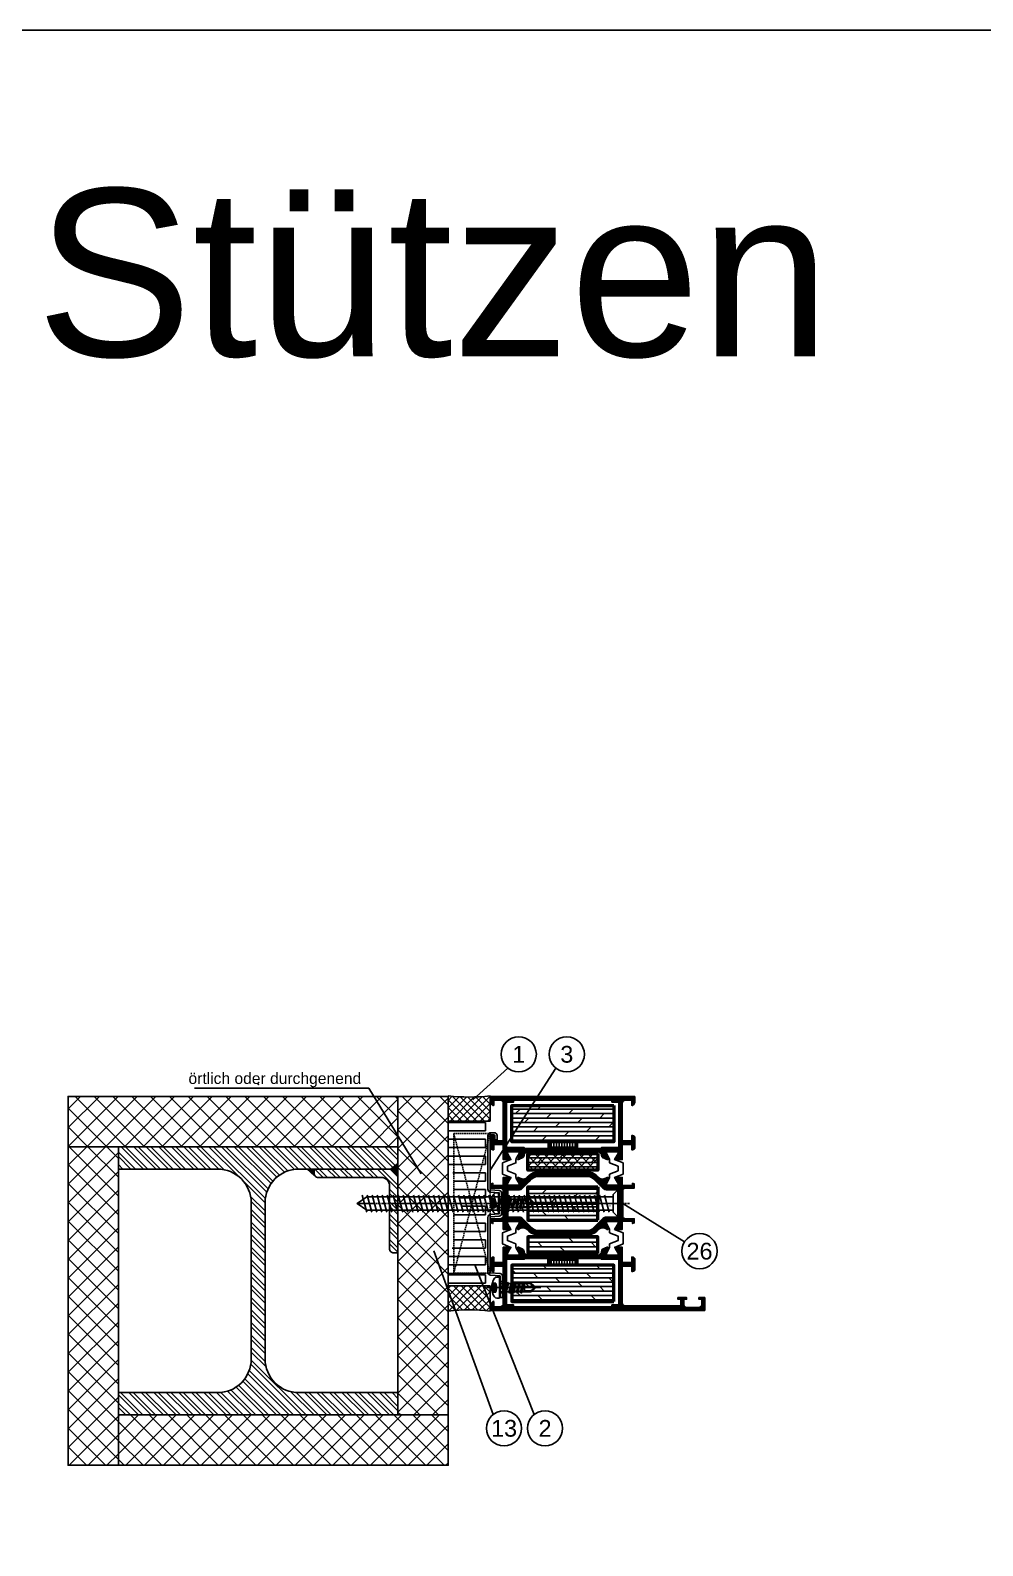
# Model space of a CAD drawing. Header units: millimetres. Extents: x -1821 to 14707, y -2864 to 1473.
# Drawn here: x 9672 to 10013, y -1123 to -581 of the extents above; entities that cross this region are included whole.
import ezdxf
from ezdxf.enums import TextEntityAlignment as Align

# ---------------------------------------------------------------- set-up
doc = ezdxf.new("R2010")
doc.units = ezdxf.units.MM
for name, pattern in [('AUSGEZOGEN', [0]), ('CENTER', [50.8, 31.75, -6.35, 6.35, -6.35]), ('DASHDOT', [1, 0.5, -0.25, 0, -0.25]), ('GESTRICHELT', [0.75, 0.5, -0.25]), ('VERDECKT', [9.525, 6.35, -3.175])]:
    doc.linetypes.add(name, pattern=pattern)
for name, color, linetype in [('00TXT', 7, 'AUSGEZOGEN'), ('01TXT', 7, 'Continuous'), ('as_par', 3, 'Continuous'), ('as_sch', 3, 'Continuous'), ('BOUND_EXT', 30, 'Continuous'), ('CENT_18', 3, 'CENTER'), ('CENT_25', 2, 'DASHDOT'), ('CENTER25', 2, 'CENTER'), ('CONST25', 2, 'Continuous'), ('CONST35', 7, 'Continuous'), ('DICHT_PAR', 3, 'Continuous'), ('HIDE_18', 3, 'VERDECKT'), ('HIDE_25', 2, 'GESTRICHELT'), ('Hilfspunkte', 253, 'Continuous'), ('is_par', 3, 'Continuous'), ('is_sch', 3, 'Continuous'), ('leiste_par', 3, 'Continuous')]:
    doc.layers.add(name, color=color, linetype=linetype)
for name, color, linetype, lineweight in [('Alu6', 55, 'Continuous', 18), ('AM_S', 80, 'Continuous', 50), ('AM_SP', 3, 'Continuous', 50), ('Docu-AM_8', 1, 'Continuous', 25)]:
    doc.layers.add(name, color=color, linetype=linetype, lineweight=lineweight)
doc.styles.add('SWISS', font='swiss.ttf')
doc.styles.add('SWISSL', font='swissl.ttf')
pattern_1 = [(45, (5381.899, -1006.9346), (-3.367596, 3.367596), []), (135, (5381.899, -1006.9346), (-3.367596, -3.367596), [])]
pattern_2 = [(45, (9638.4515, -1402.6648), (-1.3470384, 1.3470384), []), (135, (9638.4515, -1402.6648), (-1.3470384, -1.3470384), [])]

# ---------------------------------------------------------------- blocks, each defined once
blk = doc.blocks.new('B-LL1021361')
at = {"layer": 'as_sch'}
h = blk.add_hatch(dxfattribs=at)
h.set_pattern_fill('_U', color=256, scale=0.2, angle=90, style=0, pattern_type=0)
h.set_pattern_definition([(90, (9.07824, 33.14418), (-0.2, 1e-17), [])])
edge = h.paths.add_edge_path()
edge.add_arc((21.2, 13.4), 1.2, 180, 270)
edge.add_line((21.2, 12.2), (21.36, 12.2))
edge.add_arc((21.36, 11.4), 0.8, 24.444, 90, ccw=False)
edge.add_line((22.08, 11.73), (22.8, 10.16))
edge.add_line((22.8, 10.16), (22.8, 9.87))
edge.add_line((22.8, 9.87), (21.05, 10.75))
edge.add_line((21.05, 10.75), (19.8, 10.75))
edge.add_line((19.8, 10.75), (19.8, 5.85))
edge.add_line((19.8, 5.85), (21.05, 5.85))
edge.add_line((21.05, 5.85), (22.8, 6.73))
edge.add_line((22.8, 6.73), (22.8, 4.7))
edge.add_line((22.8, 4.7), (17.4, 4.7))
edge.add_line((17.4, 4.7), (17.4, 1.3))
edge.add_line((17.4, 1.3), (19.3, 1.3))
edge.add_line((19.3, 1.3), (19.3, 1))
edge.add_arc((18.5, 1), 0.8, -90, 0, ccw=False)
edge.add_line((18.5, 0.2), (15, 0.2))
edge.add_arc((15, 1), 0.8, 180, 270, ccw=False)
edge.add_line((14.2, 1), (14.2, 1.3))
edge.add_line((14.2, 1.3), (16.1, 1.3))
edge.add_line((16.1, 1.3), (16.1, 4.7))
edge.add_line((16.1, 4.7), (2.7, 4.7))
edge.add_arc((2.7, 3.5), 1.2, 90, 180)
edge.add_line((1.5, 3.5), (1.5, 1.3))
edge.add_line((1.5, 1.3), (3.37, 1.3))
edge.add_line((3.37, 1.3), (3.48, 1.03))
edge.add_line((3.48, 1.03), (3.17, 0.73))
edge.add_arc((1.9, 2), 1.8, 270, 315, ccw=False)
edge.add_line((1.9, 0.2), (0.2, 0.2))
edge.add_line((0.2, 0.2), (0.2, 76.8))
edge.add_line((0.2, 76.8), (4.8, 76.8))
edge.add_line((4.8, 76.8), (4.8, 74.7))
edge.add_line((4.8, 74.7), (4.2, 74.7))
edge.add_line((4.2, 74.7), (4.2, 75.7))
edge.add_line((4.2, 75.7), (2.3, 75.7))
edge.add_arc((2.3, 74.7), 1, 90, 180)
edge.add_line((1.3, 74.7), (1.3, 70.3))
edge.add_arc((2.3, 70.3), 1, 180, 270)
edge.add_line((2.3, 69.3), (4.2, 69.3))
edge.add_line((4.2, 69.3), (4.2, 70.3))
edge.add_line((4.2, 70.3), (4.8, 70.3))
edge.add_line((4.8, 70.3), (4.8, 67.2))
edge.add_line((4.8, 67.2), (4.2, 67.2))
edge.add_line((4.2, 67.2), (4.2, 68.2))
edge.add_line((4.2, 68.2), (1.8, 68.2))
edge.add_line((1.8, 68.2), (1.8, 48.5))
edge.add_arc((3, 48.5), 1.2, 180, 270)
edge.add_line((3, 47.3), (16.1, 47.3))
edge.add_line((16.1, 47.3), (16.1, 50.7))
edge.add_line((16.1, 50.7), (14.2, 50.7))
edge.add_line((14.2, 50.7), (14.2, 51))
edge.add_arc((15, 51), 0.8, 90, 180, ccw=False)
edge.add_line((15, 51.8), (18.5, 51.8))
edge.add_arc((18.5, 51), 0.8, 0, 90, ccw=False)
edge.add_line((19.3, 51), (19.3, 50.7))
edge.add_line((19.3, 50.7), (17.4, 50.7))
edge.add_line((17.4, 50.7), (17.4, 47.3))
edge.add_line((17.4, 47.3), (22.8, 47.3))
edge.add_line((22.8, 47.3), (22.8, 45.27))
edge.add_line((22.8, 45.27), (21.05, 46.15))
edge.add_line((21.05, 46.15), (19.8, 46.15))
edge.add_line((19.8, 46.15), (19.8, 41.25))
edge.add_line((19.8, 41.25), (21.05, 41.25))
edge.add_line((21.05, 41.25), (22.8, 42.13))
edge.add_line((22.8, 42.13), (22.8, 41.84))
edge.add_line((22.8, 41.84), (22.08, 40.27))
edge.add_arc((21.36, 40.6), 0.8, 270, 335.556, ccw=False)
edge.add_line((21.36, 39.8), (21.2, 39.8))
edge.add_arc((21.2, 38.6), 1.2, 90, 180)
edge.add_line((20, 38.6), (20, 13.4))
h.paths.add_polyline_path([(18.8, 12.2), (18.5, 12.2), (18.5, 5.9), (2.2, 5.9), (2.2, 8.4), (1.5, 8.4), (1.5, 43.6), (2.2, 43.6), (2.2, 46.1), (18.5, 46.1), (18.5, 39.8), (18.8, 39.8)], flags=17)
at = {"layer": 'is_sch'}
h = blk.add_hatch(dxfattribs=at)
h.set_pattern_fill('_U', color=256, scale=0.2, angle=45, style=0, pattern_type=0)
h.set_pattern_definition([(45, (38.5, 26.00045), (-0.1414214, 0.1414214), [])])
edge = h.paths.add_edge_path()
edge.add_arc((42.8, 48.5), 1.2, 270, 360)
edge.add_line((44, 48.5), (44, 51.6))
edge.add_line((44, 51.6), (45.48, 51.6))
edge.add_line((45.48, 51.6), (45.7, 51))
edge.add_line((45.7, 51), (44.9, 51))
edge.add_line((44.9, 51), (44.9, 47.3))
edge.add_line((44.9, 47.3), (47.8, 47.3))
edge.add_line((47.8, 47.3), (47.8, 45.27))
edge.add_line((47.8, 45.27), (46.05, 46.15))
edge.add_line((46.05, 46.15), (44.8, 46.15))
edge.add_line((44.8, 46.15), (44.8, 41.25))
edge.add_line((44.8, 41.25), (46.05, 41.25))
edge.add_line((46.05, 41.25), (47.8, 42.13))
edge.add_line((47.8, 42.13), (47.8, 41.85))
edge.add_line((47.8, 41.85), (47.51, 41.35))
edge.add_arc((49.41, 40.25), 2.2, 150, 225)
edge.add_line((47.86, 38.69), (48.39, 38.15))
edge.add_arc((45, 34.76), 4.8, 0, 45, ccw=False)
edge.add_line((49.8, 34.76), (49.8, 17.24))
edge.add_arc((45, 17.24), 4.8, 315, 360, ccw=False)
edge.add_line((48.39, 13.85), (47.86, 13.31))
edge.add_arc((49.41, 11.76), 2.2, 135, 210)
edge.add_line((47.51, 10.66), (47.8, 10.15))
edge.add_line((47.8, 10.15), (47.8, 9.87))
edge.add_line((47.8, 9.87), (46.05, 10.75))
edge.add_line((46.05, 10.75), (44.8, 10.75))
edge.add_line((44.8, 10.75), (44.8, 5.85))
edge.add_line((44.8, 5.85), (46.05, 5.85))
edge.add_line((46.05, 5.85), (47.8, 6.73))
edge.add_line((47.8, 6.73), (47.8, 4.7))
edge.add_line((47.8, 4.7), (44.9, 4.7))
edge.add_line((44.9, 4.7), (44.9, 1))
edge.add_line((44.9, 1), (45.7, 1))
edge.add_line((45.7, 1), (45.48, 0.4))
edge.add_line((45.48, 0.4), (44, 0.4))
edge.add_line((44, 0.4), (44, 3.5))
edge.add_arc((42.8, 3.5), 1.2, 0, 90)
edge.add_line((42.8, 4.7), (34.2, 4.7))
edge.add_arc((34.2, 3.5), 1.2, 90, 180)
edge.add_line((33, 3.5), (33, 0.4))
edge.add_line((33, 0.4), (31.52, 0.4))
edge.add_line((31.52, 0.4), (31.3, 1))
edge.add_line((31.3, 1), (32.1, 1))
edge.add_line((32.1, 1), (32.1, 4.7))
edge.add_line((32.1, 4.7), (29.2, 4.7))
edge.add_line((29.2, 4.7), (29.2, 6.73))
edge.add_line((29.2, 6.73), (30.95, 5.85))
edge.add_line((30.95, 5.85), (32.2, 5.85))
edge.add_line((32.2, 5.85), (32.2, 10.75))
edge.add_line((32.2, 10.75), (30.95, 10.75))
edge.add_line((30.95, 10.75), (29.2, 9.87))
edge.add_line((29.2, 9.87), (29.2, 10.15))
edge.add_line((29.2, 10.15), (29.49, 10.66))
edge.add_arc((27.59, 11.76), 2.2, 330, 405)
edge.add_line((29.14, 13.31), (28.61, 13.85))
edge.add_arc((32, 17.24), 4.8, 180, 225, ccw=False)
edge.add_line((27.2, 17.24), (27.2, 34.76))
edge.add_arc((32, 34.76), 4.8, 135, 180, ccw=False)
edge.add_line((28.61, 38.15), (29.14, 38.69))
edge.add_arc((27.59, 40.25), 2.2, 315, 390)
edge.add_line((29.49, 41.35), (29.2, 41.85))
edge.add_line((29.2, 41.85), (29.2, 42.13))
edge.add_line((29.2, 42.13), (30.95, 41.25))
edge.add_line((30.95, 41.25), (32.2, 41.25))
edge.add_line((32.2, 41.25), (32.2, 46.15))
edge.add_line((32.2, 46.15), (30.95, 46.15))
edge.add_line((30.95, 46.15), (29.2, 45.27))
edge.add_line((29.2, 45.27), (29.2, 47.3))
edge.add_line((29.2, 47.3), (32.1, 47.3))
edge.add_line((32.1, 47.3), (32.1, 51))
edge.add_line((32.1, 51), (31.3, 51))
edge.add_line((31.3, 51), (31.52, 51.6))
edge.add_line((31.52, 51.6), (33, 51.6))
edge.add_line((33, 51.6), (33, 48.5))
edge.add_arc((34.2, 48.5), 1.2, 180, 270)
edge.add_line((34.2, 47.3), (42.8, 47.3))
edge = h.paths.add_edge_path(flags=16)
edge.add_line((33.6, 45.7), (33.6, 41.63))
edge.add_arc((31.8, 41.63), 1.8, -45, 0, ccw=False)
edge.add_line((33.07, 40.36), (29.74, 37.02))
edge.add_arc((32, 34.76), 3.2, 135, 180)
edge.add_line((28.8, 34.76), (28.8, 17.24))
edge.add_arc((32, 17.24), 3.2, 180, 225)
edge.add_line((29.74, 14.98), (33.07, 11.64))
edge.add_arc((31.8, 10.37), 1.8, 0, 45, ccw=False)
edge.add_line((33.6, 10.37), (33.6, 6.3))
edge.add_line((33.6, 6.3), (43.4, 6.3))
edge.add_line((43.4, 6.3), (43.4, 10.37))
edge.add_arc((45.2, 10.37), 1.8, 135, 180, ccw=False)
edge.add_line((43.93, 11.64), (47.26, 14.98))
edge.add_arc((45, 17.24), 3.2, 315, 360)
edge.add_line((48.2, 17.24), (48.2, 34.76))
edge.add_arc((45, 34.76), 3.2, 0, 45)
edge.add_line((47.26, 37.02), (43.93, 40.36))
edge.add_arc((45.2, 41.63), 1.8, 180, 225, ccw=False)
edge.add_line((43.4, 41.63), (43.4, 45.7))
edge.add_line((43.4, 45.7), (33.6, 45.7))
h = blk.add_hatch(dxfattribs=at)
h.set_pattern_fill('_U', color=256, scale=0.2, angle=90, style=0, pattern_type=0)
h.set_pattern_definition([(90, (66.38297, 26.0009), (-0.2, 1e-17), [])])
edge = h.paths.add_edge_path()
edge.add_line((76.8, 51.8), (75.1, 51.8))
edge.add_arc((75.1, 50), 1.8, 90, 135)
edge.add_line((73.83, 51.27), (73.52, 50.97))
edge.add_line((73.52, 50.97), (73.63, 50.7))
edge.add_line((73.63, 50.7), (75.5, 50.7))
edge.add_line((75.5, 50.7), (75.5, 48.5))
edge.add_arc((74.3, 48.5), 1.2, -90, 0, ccw=False)
edge.add_line((74.3, 47.3), (60.9, 47.3))
edge.add_line((60.9, 47.3), (60.9, 50.7))
edge.add_line((60.9, 50.7), (62.8, 50.7))
edge.add_line((62.8, 50.7), (62.8, 51))
edge.add_arc((62, 51), 0.8, 0, 90)
edge.add_line((62, 51.8), (58.5, 51.8))
edge.add_arc((58.5, 51), 0.8, 90, 180)
edge.add_line((57.7, 51), (57.7, 50.7))
edge.add_line((57.7, 50.7), (59.6, 50.7))
edge.add_line((59.6, 50.7), (59.6, 47.3))
edge.add_line((59.6, 47.3), (54.2, 47.3))
edge.add_line((54.2, 47.3), (54.2, 45.27))
edge.add_line((54.2, 45.27), (55.95, 46.15))
edge.add_line((55.95, 46.15), (57.2, 46.15))
edge.add_line((57.2, 46.15), (57.2, 41.25))
edge.add_line((57.2, 41.25), (55.95, 41.25))
edge.add_line((55.95, 41.25), (54.2, 42.13))
edge.add_line((54.2, 42.13), (54.2, 41.84))
edge.add_line((54.2, 41.84), (54.92, 40.27))
edge.add_arc((55.64, 40.6), 0.8, 204.444, 270)
edge.add_line((55.64, 39.8), (55.8, 39.8))
edge.add_arc((55.8, 38.6), 1.2, 0, 90, ccw=False)
edge.add_line((57, 38.6), (57, 13.4))
edge.add_arc((55.8, 13.4), 1.2, -90, 0, ccw=False)
edge.add_line((55.8, 12.2), (55.64, 12.2))
edge.add_arc((55.64, 11.4), 0.8, 90, 155.556)
edge.add_line((54.92, 11.73), (54.2, 10.16))
edge.add_line((54.2, 10.16), (54.2, 9.87))
edge.add_line((54.2, 9.87), (55.95, 10.75))
edge.add_line((55.95, 10.75), (57.2, 10.75))
edge.add_line((57.2, 10.75), (57.2, 5.85))
edge.add_line((57.2, 5.85), (55.95, 5.85))
edge.add_line((55.95, 5.85), (54.2, 6.73))
edge.add_line((54.2, 6.73), (54.2, 4.7))
edge.add_line((54.2, 4.7), (59.6, 4.7))
edge.add_line((59.6, 4.7), (59.6, 1.3))
edge.add_line((59.6, 1.3), (57.7, 1.3))
edge.add_line((57.7, 1.3), (57.7, 1))
edge.add_arc((58.5, 1), 0.8, 180, 270)
edge.add_line((58.5, 0.2), (62, 0.2))
edge.add_arc((62, 1), 0.8, 270, 360)
edge.add_line((62.8, 1), (62.8, 1.3))
edge.add_line((62.8, 1.3), (60.9, 1.3))
edge.add_line((60.9, 1.3), (60.9, 4.7))
edge.add_line((60.9, 4.7), (74.3, 4.7))
edge.add_arc((74.3, 3.5), 1.2, 0, 90, ccw=False)
edge.add_line((75.5, 3.5), (75.5, 1.3))
edge.add_line((75.5, 1.3), (73.63, 1.3))
edge.add_line((73.63, 1.3), (73.52, 1.04))
edge.add_line((73.52, 1.04), (73.83, 0.73))
edge.add_arc((75.1, 2), 1.8, 225, 270)
edge.add_line((75.1, 0.2), (76.8, 0.2))
edge.add_line((76.8, 0.2), (76.8, 51.8))
h.paths.add_polyline_path([(75.4, 8.4), (74.8, 8.4), (74.8, 5.9), (58.5, 5.9), (58.5, 12.2), (58.2, 12.2), (58.2, 39.8), (58.5, 39.8), (58.5, 46.1), (74.8, 46.1), (74.8, 43.6), (75.4, 43.6)], flags=16)
at = {"layer": 'as_par'}
blk.add_lwpolyline([(20, 13.4, 0.414214), (21.2, 12.2), (21.36, 12.2, -0.294108), (22.08, 11.73), (22.8, 10.16), (22.8, 9.87), (21.05, 10.75), (19.8, 10.75), (19.8, 5.85), (21.05, 5.85), (22.8, 6.73), (22.8, 4.7), (17.4, 4.7), (17.4, 1.3), (19.3, 1.3), (19.3, 1, -0.414214), (18.5, 0.2), (15, 0.2, -0.414214), (14.2, 1), (14.2, 1.3), (16.1, 1.3), (16.1, 4.7), (2.7, 4.7, 0.414214), (1.5, 3.5), (1.5, 1.3), (3.37, 1.3), (3.48, 1.03), (3.17, 0.73, -0.198912), (1.9, 0.2), (0.2, 0.2), (0.2, 76.8), (4.8, 76.8), (4.8, 74.7), (4.2, 74.7), (4.2, 75.7), (2.3, 75.7, 0.414214), (1.3, 74.7), (1.3, 70.3, 0.414214), (2.3, 69.3), (4.2, 69.3), (4.2, 70.3), (4.8, 70.3), (4.8, 67.2), (4.2, 67.2), (4.2, 68.2), (1.8, 68.2), (1.8, 48.5, 0.414214), (3, 47.3), (16.1, 47.3), (16.1, 50.7), (14.2, 50.7), (14.2, 51, -0.414214), (15, 51.8), (18.5, 51.8, -0.414214), (19.3, 51), (19.3, 50.7), (17.4, 50.7), (17.4, 47.3), (22.8, 47.3), (22.8, 45.27), (21.05, 46.15), (19.8, 46.15), (19.8, 41.25), (21.05, 41.25), (22.8, 42.13), (22.8, 41.84), (22.08, 40.27, -0.294108), (21.36, 39.8), (21.2, 39.8, 0.414214), (20, 38.6), (20, 13.4)], format="xyb", close=True, dxfattribs=at)
blk.add_lwpolyline([(18.8, 12.2), (18.5, 12.2), (18.5, 5.9), (2.2, 5.9), (2.2, 8.4), (1.5, 8.4), (1.5, 43.6), (2.2, 43.6), (2.2, 46.1), (18.5, 46.1), (18.5, 39.8), (18.8, 39.8), (18.8, 12.2)], close=True, dxfattribs=at)
at = {"layer": 'is_par'}
for points in [[(42.8, 47.3, 0.414214), (44, 48.5), (44, 51.6), (45.48, 51.6), (45.7, 51), (44.9, 51), (44.9, 47.3), (47.8, 47.3), (47.8, 45.27), (46.05, 46.15), (44.8, 46.15), (44.8, 41.25), (46.05, 41.25), (47.8, 42.13), (47.8, 41.85), (47.51, 41.35, 0.339454), (47.86, 38.69), (48.39, 38.15, -0.198912), (49.8, 34.76), (49.8, 17.24, -0.198912), (48.39, 13.85), (47.86, 13.31, 0.339454), (47.51, 10.66), (47.8, 10.15), (47.8, 9.87), (46.05, 10.75), (44.8, 10.75), (44.8, 5.85), (46.05, 5.85), (47.8, 6.73), (47.8, 4.7), (44.9, 4.7), (44.9, 1), (45.7, 1), (45.48, 0.4), (44, 0.4), (44, 3.5, 0.414214), (42.8, 4.7), (34.2, 4.7, 0.414214), (33, 3.5), (33, 0.4), (31.52, 0.4), (31.3, 1), (32.1, 1), (32.1, 4.7), (29.2, 4.7), (29.2, 6.73), (30.95, 5.85), (32.2, 5.85), (32.2, 10.75), (30.95, 10.75), (29.2, 9.87), (29.2, 10.15), (29.49, 10.66, 0.339454), (29.14, 13.31), (28.61, 13.85, -0.198912), (27.2, 17.24), (27.2, 34.76, -0.198912), (28.61, 38.15), (29.14, 38.69, 0.339454), (29.49, 41.35), (29.2, 41.85), (29.2, 42.13), (30.95, 41.25), (32.2, 41.25), (32.2, 46.15), (30.95, 46.15), (29.2, 45.27), (29.2, 47.3), (32.1, 47.3), (32.1, 51), (31.3, 51), (31.52, 51.6), (33, 51.6), (33, 48.5, 0.414214), (34.2, 47.3), (42.8, 47.3)], [(76.8, 51.8), (75.1, 51.8, 0.198912), (73.83, 51.27), (73.52, 50.97), (73.63, 50.7), (75.5, 50.7), (75.5, 48.5, -0.414214), (74.3, 47.3), (60.9, 47.3), (60.9, 50.7), (62.8, 50.7), (62.8, 51, 0.414214), (62, 51.8), (58.5, 51.8, 0.414214), (57.7, 51), (57.7, 50.7), (59.6, 50.7), (59.6, 47.3), (54.2, 47.3), (54.2, 45.27), (55.95, 46.15), (57.2, 46.15), (57.2, 41.25), (55.95, 41.25), (54.2, 42.13), (54.2, 41.84), (54.92, 40.27, 0.294108), (55.64, 39.8), (55.8, 39.8, -0.414214), (57, 38.6), (57, 13.4, -0.414214), (55.8, 12.2), (55.64, 12.2, 0.294108), (54.92, 11.73), (54.2, 10.16), (54.2, 9.87), (55.95, 10.75), (57.2, 10.75), (57.2, 5.85), (55.95, 5.85), (54.2, 6.73), (54.2, 4.7), (59.6, 4.7), (59.6, 1.3), (57.7, 1.3), (57.7, 1, 0.414214), (58.5, 0.2), (62, 0.2, 0.414214), (62.8, 1), (62.8, 1.3), (60.9, 1.3), (60.9, 4.7), (74.3, 4.7, -0.414214), (75.5, 3.5), (75.5, 1.3), (73.63, 1.3), (73.52, 1.04), (73.83, 0.73, 0.198912), (75.1, 0.2), (76.8, 0.2), (76.8, 51.8)], [(33.6, 45.7), (33.6, 41.63, -0.198912), (33.07, 40.36), (29.74, 37.02, 0.198912), (28.8, 34.76), (28.8, 17.24, 0.198912), (29.74, 14.98), (33.07, 11.64, -0.198912), (33.6, 10.37), (33.6, 6.3), (43.4, 6.3), (43.4, 10.37, -0.198912), (43.93, 11.64), (47.26, 14.98, 0.198912), (48.2, 17.24), (48.2, 34.76, 0.198912), (47.26, 37.02), (43.93, 40.36, -0.198912), (43.4, 41.63), (43.4, 45.7), (33.6, 45.7)]]:
    blk.add_lwpolyline(points, format="xyb", close=True, dxfattribs=at)
blk.add_lwpolyline([(75.4, 8.4), (74.8, 8.4), (74.8, 5.9), (58.5, 5.9), (58.5, 12.2), (58.2, 12.2), (58.2, 39.8), (58.5, 39.8), (58.5, 46.1), (74.8, 46.1), (74.8, 43.6), (75.4, 43.6), (75.4, 8.4)], close=True, dxfattribs=at)
at = {"layer": 'leiste_par'}
for points in [[(23.99, 42.76), (22.87, 42.76, 0.131652), (22.46, 42.65), (20.66, 41.61), (20.01, 41.61), (20.01, 45.79), (20.66, 45.79), (21.99, 45.02), (22.48, 44.74), (22.79, 44.56), (24.01, 47.57), (27.99, 47.57), (29.21, 44.56), (31.34, 45.79), (31.99, 45.79), (31.99, 41.61), (31.34, 41.61), (29.54, 42.65, 0.131652), (29.13, 42.76), (28.01, 42.76), (26.79, 45.79), (25.21, 45.79), (23.99, 42.76)], [(48.99, 42.76), (47.87, 42.76, 0.131652), (47.46, 42.65), (45.66, 41.61), (45.01, 41.61), (45.01, 45.79), (45.66, 45.79), (46.99, 45.02), (47.48, 44.74), (47.79, 44.56), (49.01, 47.57), (52.99, 47.57), (54.21, 44.56), (56.34, 45.79), (56.99, 45.79), (56.99, 41.61), (56.34, 41.61), (54.54, 42.65, 0.131652), (54.13, 42.76), (53.01, 42.76), (51.79, 45.79), (50.21, 45.79), (48.99, 42.76)], [(23.99, 9.24), (22.87, 9.24, -0.131652), (22.46, 9.35), (20.66, 10.39), (20.01, 10.39), (20.01, 6.21), (20.66, 6.21), (21.99, 6.98), (22.48, 7.26), (22.79, 7.44), (24.01, 4.43), (27.99, 4.43), (29.21, 7.44), (31.34, 6.21), (31.99, 6.21), (31.99, 10.39), (31.34, 10.39), (29.54, 9.35, -0.131652), (29.13, 9.24), (28.01, 9.24), (26.79, 6.21), (25.21, 6.21), (23.99, 9.24)], [(48.99, 9.24), (47.87, 9.24, -0.131652), (47.46, 9.35), (45.66, 10.39), (45.01, 10.39), (45.01, 6.21), (45.66, 6.21), (46.99, 6.98), (47.48, 7.26), (47.79, 7.44), (49.01, 4.44), (52.99, 4.44), (54.21, 7.44), (56.34, 6.21), (56.99, 6.21), (56.99, 10.39), (56.34, 10.39), (54.54, 9.35, -0.131652), (54.13, 9.24), (53.01, 9.24), (51.79, 6.22), (50.21, 6.22), (48.99, 9.24)]]:
    blk.add_lwpolyline(points, format="xyb", close=True, dxfattribs=at)
blk = doc.blocks.new('LL4090072')
at = {"layer": 'DICHT_PAR'}
h = blk.add_hatch(dxfattribs=at)
h.set_pattern_fill('ANSI37', color=256, scale=0.7, style=0)
h.paths.add_polyline_path([(25, 0), (25, 6), (0, 6), (0, 0)])
blk.add_lwpolyline([(0, 0), (25, 0), (25, 6), (0, 6)], close=True, dxfattribs=at)
blk = doc.blocks.new('WS4070448')
for p, q in [((6.62, -8.64), (6.62, -11)), ((6.62, -8.64), (9.52, -8.64)), ((9.52, -11), (9.52, -8.64)), ((6.62, -11), (8.07, -12.64)), ((8.07, -12.64), (9.52, -11))]:
    blk.add_line(p, q)
blk.add_lwpolyline([(11.39, 2.11, 0.314856), (4.74, 2.11, 0.244912), (4.32, 1.29), (4.32, 0.36), (11.82, 0.36), (11.82, 1.29, 0.244912), (11.39, 2.11, 0.138291)], format="xyb")
for points in [[(6.12, -1.14), (6.62, -1.43), (8.07, -1.08), (8.57, -0.71), (8.07, -0.51), (6.62, -0.85)], [(6.12, -2.54), (6.62, -2.83), (9.52, -2.14), (10.02, -1.85), (9.52, -1.56), (6.62, -2.25)], [(6.12, -3.94), (6.62, -4.23), (9.52, -3.54), (10.02, -3.25), (9.52, -2.96), (6.62, -3.65)], [(6.12, -5.34), (6.62, -5.63), (9.52, -4.94), (10.02, -4.65), (9.52, -4.36), (6.62, -5.05)], [(6.12, -6.74), (6.62, -7.03), (9.52, -6.34), (10.02, -6.05), (9.52, -5.76), (6.62, -6.45)], [(6.12, -8.14), (6.62, -8.43), (9.52, -7.74), (10.02, -7.45), (9.52, -7.16), (6.62, -7.85)]]:
    blk.add_lwpolyline(points, close=True)
for points in [[(6.12, -1.14), (8.57, -0.71)], [(6.12, -2.54), (10.02, -1.85)], [(6.12, -3.94), (10.02, -3.25)], [(6.12, -5.34), (10.02, -4.65)], [(6.62, -0.14), (6.62, -0.85)], [(6.62, -1.43), (6.62, -1.85)], [(6.62, -1.43), (6.62, -2.25)], [(6.62, -1.43), (6.62, -2.25)], [(6.62, -2.83), (6.62, -3.65)], [(6.62, -4.23), (6.62, -5.05)], [(9.52, -0.14), (9.52, -1.56)], [(9.52, -2.14), (9.52, -2.96)], [(9.52, -3.54), (9.52, -4.36)], [(9.52, -4.94), (9.52, -5.76)], [(6.12, -6.74), (10.02, -6.05)], [(6.12, -8.14), (10.02, -7.45)], [(6.62, -5.63), (6.62, -6.45)], [(6.62, -7.03), (6.62, -7.85)], [(6.62, -8.43), (6.62, -8.64)], [(6.62, -9.83), (6.62, -10.65)], [(9.27, -8.64), (9.27, -10.89), (8.1, -12.28)], [(9.52, -6.34), (9.52, -7.16)], [(9.52, -7.74), (9.52, -8.64)], [(9.52, -9.14), (9.52, -9.96)]]:
    blk.add_lwpolyline(points)
for centre, radius, start, end in [((6.12, -0.14), 0.5, 0, 90), ((10.02, -0.14), 0.5, 90, 180), ((6.61, -12.47), 1.47, 353.4244, 89.6688)]:
    blk.add_arc(centre, radius, start, end)
at = {"layer": 'CENT_18'}
blk.add_line((8.05, -14.4), (8.07, 4.66), dxfattribs=at)
at = {"layer": 'HIDE_18'}
for p, q in [((7.1, 1.69), (7.1, 3.08)), ((7.51, 1.69), (7.51, 2.97)), ((8.63, 1.69), (8.63, 2.97)), ((9.04, 1.69), (9.04, 3.08))]:
    blk.add_line(p, q, dxfattribs=at)
for points in [[(6.42, 2.92), (6.42, 1.69)], [(6.42, 1.69), (8.07, 1.25)], [(9.72, 1.69), (8.07, 1.25)], [(9.72, 2.92), (9.72, 1.69)]]:
    blk.add_lwpolyline(points, dxfattribs=at)
for centre, radius, start, end in [((6.48, 4.2), 1.28, 267.2848, 298.8872), ((6.76, 2.85), 1.21, 253.6643, 286.3357), ((8.07, 5.85), 2.94, 250.6988, 289.3012), ((8.07, 11.78), 10.13, 264.4948, 275.5052), ((9.66, 4.2), 1.28, 241.1128, 272.7152), ((9.38, 2.85), 1.21, 253.6643, 286.3357)]:
    blk.add_arc(centre, radius, start, end, dxfattribs=at)
blk = doc.blocks.new('WI4080202')
blk.add_lwpolyline([(-29.48, 2.3, -0.388879), (-28.49, 1.39), (-28.22, -1.72, 0.388879), (-28.02, -1.9), (-20.88, -1.9, 0.388879), (-20.68, -1.72), (-20.41, 1.39, -0.388879), (-19.42, 2.3), (-0.2, 2.3, -0.414214), (0.8, 1.3), (0.8, 0, -0.414214), (-0.2, -1), (-1.7, -1), (-1.7, -0.2), (-0.2, -0.2, 0.414214), (0, 0), (0, 1.3, 0.414214), (-0.2, 1.5), (-19.42, 1.5, 0.388879), (-19.62, 1.32), (-19.89, -1.79, -0.388879), (-20.88, -2.7), (-28.02, -2.7, -0.388879), (-29.01, -1.79), (-29.28, 1.32, 0.388879), (-29.48, 1.5), (-49.12, 1.5, 0.388879), (-49.32, 1.32), (-49.61, -2.09, -0.388879), (-50.61, -3), (-58.2, -3), (-58.2, -2.2), (-50.61, -2.2, 0.388879), (-50.41, -2.02), (-50.11, 1.39, -0.388879), (-49.12, 2.3), (-29.48, 2.3)], format="xyb", close=True)
for points in [[(-56.45, -2.2), (-56.45, -3)], [(-52.45, -2.2), (-52.45, -3)]]:
    blk.add_lwpolyline(points)
at = {"layer": 'CENTER25'}
for p, q in [((-54.6, -6.03), (-54.6, 0.76)), ((-24.45, 1.09), (-24.45, -5.58))]:
    blk.add_line(p, q, dxfattribs=at)
blk = doc.blocks.new('B-4030232_docu_wos')
at = {"layer": 'Docu-AM_8'}
h = blk.add_hatch(dxfattribs=at)
h.set_pattern_fill('LINE', color=256, scale=0.3, angle=90, style=0)
h.paths.add_polyline_path([(5, 2.2), (-5, 2.2), (-5, 0), (5, 0)])
at = {"layer": 'AM_SP'}
blk.add_lwpolyline([(5, 2.2), (-5, 2.2), (-5, 0), (5, 0), (5, 2.2)], close=True, dxfattribs=at)
blk = doc.blocks.new('B-4090059_docu_wos')
at = {"layer": 'Docu-AM_8'}
h = blk.add_hatch(dxfattribs=at)
h.set_pattern_fill('DOLMIT', color=256, scale=0.25, style=0)
h.paths.add_polyline_path([(0, 6), (0, 0), (25, 0), (25, 6)])
at = {"layer": 'AM_S'}
blk.add_lwpolyline([(25, 6), (25, 0), (0, 0), (0, 6), (25, 6)], close=True, dxfattribs=at)
blk = doc.blocks.new('B-4090038_docu_wos')
at = {"layer": 'Docu-AM_8'}
h = blk.add_hatch(dxfattribs=at)
h.set_pattern_fill('DOLMIT', color=256, scale=0.25, style=0)
h.paths.add_polyline_path([(0, 13), (0, 0), (36.5, 0), (36.5, 13)])
at = {"layer": 'AM_S'}
blk.add_lwpolyline([(36.5, 13), (36.5, 0), (0, 0), (0, 13), (36.5, 13)], close=True, dxfattribs=at)

msp = doc.modelspace()

# ---------------------------------------------------------------- hatches: boundary and pattern name
at = {"layer": 'Alu6'}
h = msp.add_hatch(color=256, dxfattribs=at)
h.dxf.hatch_style = 1
h.paths.add_polyline_path([(9803.557786, -986.215708), (9801.057786, -988.215708), (9803.557786, -988.215708)])
h.paths.add_polyline_path([(9803.557786, -990.474315), (9803.557786, -988.215708), (9801.057786, -988.215708)])
h = msp.add_hatch(color=256, dxfattribs=at)
h.dxf.hatch_style = 1
h.paths.add_polyline_path([(9771.057786, -988.215708), (9773.557786, -990.474315), (9773.557786, -988.215708)])
at = {"layer": 'CONST25'}
h = msp.add_hatch(dxfattribs=at)
h.set_pattern_fill('ANSI37', color=256, scale=1.5, style=0)
h.set_pattern_definition(pattern_1)
h.paths.add_polyline_path([(9803.557786, -980.215708), (9803.557786, -962.215708), (9685.557786, -962.215708), (9685.557786, -980.215708)])
h = msp.add_hatch(dxfattribs=at)
h.set_pattern_fill('ANSI37', color=256, scale=1.5, style=0)
h.set_pattern_definition([(45, (5381.899, -984.2346), (-3.367596, 3.367596), []), (135, (5381.899, -984.2346), (-3.367596, -3.367596), [])])
h.paths.add_polyline_path([(9803.557786, -962.215708), (9803.557786, -1076.215708), (9821.557786, -1076.215708), (9821.557786, -962.215708)])
h = msp.add_hatch(dxfattribs=at)
h.set_pattern_fill('ANSI37', color=256, scale=0.6, style=0)
h.set_pattern_definition(pattern_2)
h.paths.add_polyline_path([(9836.557786, -962.015708, -0.0334757131), (9827.573582, -962.418926), (9836.557786, -969.941405)])
h.paths.add_polyline_path([(9827.573582, -962.418926, -0.0224290916), (9821.557786, -962.015708), (9821.557786, -971.015708), (9836.557786, -971.015708), (9836.557786, -969.941405)])
h = msp.add_hatch(dxfattribs=at)
h.set_pattern_fill('ANSI37', color=256, scale=1.5, style=0)
h.set_pattern_definition(pattern_1)
h.paths.add_polyline_path([(9703.557786, -980.215708), (9685.557786, -980.215708), (9685.557786, -1094.215708), (9703.557786, -1094.215708), (9703.557786, -1076.215708)])
h = msp.add_hatch(dxfattribs=at)
h.set_pattern_fill('STEEL', color=256, angle=90)
h.set_pattern_definition([(135, (5381.899, -1006.9346), (-2.245064, -2.245064), []), (135, (5380.3114, -1006.9346), (-2.245064, -2.245064), [])])
edge = h.paths.add_edge_path()
edge.add_line((9803.557786, -980.215708), (9803.557786, -988.215708))
edge.add_line((9803.557786, -988.215708), (9768.057786, -988.215708))
edge.add_arc((9768.057786, -1000.215708), 12, 90, 180)
edge.add_line((9756.057786, -1000.215708), (9756.057786, -1056.215708))
edge.add_arc((9768.057786, -1056.215708), 12, 180, 270)
edge.add_line((9768.057786, -1068.215708), (9803.557786, -1068.215708))
edge.add_line((9803.557786, -1068.215708), (9803.557786, -1076.215708))
edge.add_line((9803.557786, -1076.215708), (9703.557786, -1076.215708))
edge.add_line((9703.557786, -1076.215708), (9703.557786, -1068.215708))
edge.add_line((9703.557786, -1068.215708), (9739.057786, -1068.215708))
edge.add_arc((9739.057786, -1056.215708), 12, 270, 360)
edge.add_line((9751.057786, -1056.215708), (9751.057786, -1000.215708))
edge.add_arc((9739.057786, -1000.215708), 12, 0, 90)
edge.add_line((9739.057786, -988.215708), (9703.557786, -988.215708))
edge.add_line((9703.557786, -988.215708), (9703.557786, -980.215708))
edge.add_line((9703.557786, -980.215708), (9803.557786, -980.215708))
h = msp.add_hatch(dxfattribs=at)
h.set_pattern_fill('STEEL', color=256, angle=90)
h.set_pattern_definition([(135, (6383.0902, -4690.3122), (-2.245064, -2.245064), []), (135, (6381.5027, -4690.3122), (-2.245064, -2.245064), [])])
edge = h.paths.add_edge_path()
edge.add_line((9803.557786, -988.215708), (9773.557786, -988.215708))
edge.add_line((9773.557786, -988.215708), (9773.557786, -989.715708))
edge.add_arc((9775.057786, -989.715708), 1.5, 180, 270)
edge.add_line((9775.057786, -991.215708), (9797.557786, -991.215708))
edge.add_arc((9797.557786, -994.215708), 3, 0, 90, ccw=False)
edge.add_line((9800.557786, -994.215708), (9800.557786, -1016.715708))
edge.add_arc((9802.057786, -1016.715708), 1.5, 180, 270)
edge.add_line((9802.057786, -1018.215708), (9803.557786, -1018.215708))
edge.add_line((9803.557786, -1018.215708), (9803.557786, -988.215708))
h = msp.add_hatch(dxfattribs=at)
h.set_pattern_fill('ANSI37', color=256, scale=0.6, style=0)
h.set_pattern_definition(pattern_2)
h.paths.add_polyline_path([(9836.556896, -1030.015708), (9821.557786, -1030.015708), (9821.557786, -1039.015608, -0.0559434701), (9836.556896, -1039.015708), (9836.556896, -1037.119871)])
h = msp.add_hatch(dxfattribs=at)
h.set_pattern_fill('ANSI37', color=256, scale=1.5, style=0)
h.set_pattern_definition(pattern_1)
h.paths.add_polyline_path([(9703.557786, -1076.215708), (9703.557786, -1094.215708), (9821.557786, -1094.215708), (9821.557786, -1076.215708), (9803.557786, -1076.215708)])

# ---------------------------------------------------------------- linework, layer by layer
for points in [[(9803.557786, -988.215708), (9803.557786, -986.215708), (9801.057786, -988.215708)], [(9773.557786, -988.215708), (9773.557786, -990.474315), (9771.057786, -988.215708)], [(9803.557786, -988.215708), (9803.557786, -990.474315), (9801.057786, -988.215708)]]:
    msp.add_lwpolyline(points)
at = {"layer": '00TXT', "color": 3}
for p, q in [((9830.411041, -963.422066), (9842.899457, -952.067076)), ((9836.553061, -988.609802), (9860.085009, -952.067076)), ((9884.057342, -1000.515708), (9906.142933, -1014.266329)), ((9816.455018, -1017.450128), (9837.64095, -1076.047225)), ((9831.126524, -1022.538786), (9852.312456, -1076.047225))]:
    msp.add_line(p, q, dxfattribs=at)
msp.add_lwpolyline([(9811.854263, -989.94577), (9793.135157, -959.312829), (9730.830155, -959.312829)], dxfattribs=at)
for centre in [(9846.807923, -947.141637), (9863.993474, -947.141637), (9911.480687, -1017.589646), (9841.549416, -1080.972665), (9856.220921, -1080.972665)]:
    msp.add_circle(centre, 6.28777, dxfattribs=at)
at = {"layer": 'Alu6'}
msp.add_lwpolyline([(9773.557786, -988.215708), (9771.057786, -988.215708), (9773.557786, -990.474315)], close=True, dxfattribs=at)
at = {"layer": 'BOUND_EXT'}
msp.add_lwpolyline([(9000, -580.702408), (11707.197, -580.702408), (11707.197, -2863.70482), (9000, -2863.70482)], close=True, dxfattribs=at)
at = {"layer": 'CENT_18'}
for points in [[(9884.057342, -1000.515708), (9788.925923, -1000.515708)], [(9884.057342, -1000.515708), (9790.875952, -1000.515708)]]:
    msp.add_lwpolyline(points, dxfattribs=at)
at = {"layer": 'CENT_25'}
for q in [(9791.278226, -1000.515708), (9811.409644, -1000.515708)]:
    msp.add_line((9886.409327, -1000.515708), q, dxfattribs=at)
at = {"layer": 'CONST25'}
for p, q in [((9834.952862, -971.538786), (9821.557786, -971.538786)), ((9821.557786, -974.538786), (9834.952862, -974.538786)), ((9834.952862, -974.538786), (9834.952862, -971.538786)), ((9834.952862, -977.538786), (9821.557786, -977.538786)), ((9821.557786, -980.538786), (9834.952862, -980.538786)), ((9834.952862, -980.538786), (9834.952862, -977.538786)), ((9834.952862, -983.538786), (9821.557786, -983.538786)), ((9821.557786, -986.538786), (9834.952862, -986.538786)), ((9834.952862, -986.538786), (9834.952862, -983.538786)), ((9834.952862, -989.538786), (9823.263428, -989.538786)), ((9834.952862, -992.538786), (9834.952862, -989.538786)), ((9823.557786, -992.538786), (9834.952862, -992.538786)), ((9834.952862, -995.538786), (9823.557786, -995.538786)), ((9834.952862, -998.538786), (9834.952862, -995.538786)), ((9812.557342, -998.129344), (9880.595803, -998.129344)), ((9880.595803, -1002.902071), (9812.557342, -1002.902071)), ((9825.549739, -998.538786), (9834.952862, -998.538786)), ((9834.952862, -1001.538786), (9826.373393, -1001.538786)), ((9834.952862, -1004.538786), (9834.952862, -1001.538786)), ((9823.557786, -1004.538786), (9834.952862, -1004.538786)), ((9834.952862, -1007.538786), (9823.557786, -1007.538786)), ((9834.952862, -1010.538786), (9834.952862, -1007.538786)), ((9823.557786, -1010.538786), (9834.952862, -1010.538786)), ((9834.952862, -1013.538786), (9823.557786, -1013.538786)), ((9834.952862, -1016.538786), (9834.952862, -1013.538786)), ((9822.952862, -1016.538786), (9834.952862, -1016.538786)), ((9834.952862, -1019.538786), (9821.557786, -1019.538786)), ((9821.557786, -1022.538786), (9834.952862, -1022.538786)), ((9834.952862, -1022.538786), (9834.952862, -1019.538786)), ((9834.952862, -1025.538786), (9821.557786, -1025.538786)), ((9834.952862, -1026.021163), (9821.557786, -1026.021163)), ((9821.557786, -1029.021163), (9834.952862, -1029.021163)), ((9834.952862, -1029.021163), (9834.952862, -1026.021163))]:
    msp.add_line(p, q, dxfattribs=at)
at = {"layer": 'CONST25', "color": 3, "linetype": 'Continuous'}
msp.add_line((9879.375798, -1001.415708), (9879.557342, -1001.415708), dxfattribs=at)
at = {"layer": 'CONST25'}
for points in [[(9790.757972, -997.590517), (9792.425923, -1003.665708)], [(9792.557972, -997.590517), (9794.225923, -1003.665708)], [(9792.557972, -997.590517), (9794.225923, -1003.665708)], [(9794.357972, -997.590517), (9796.025923, -1003.665708)], [(9796.157972, -997.590517), (9797.825923, -1003.665708)], [(9797.957972, -997.590517), (9799.625923, -1003.665708)], [(9797.957972, -997.590517), (9799.625923, -1003.665708)], [(9799.757972, -997.590517), (9801.425923, -1003.665708)], [(9799.757972, -997.590517), (9801.425923, -1003.665708)], [(9801.88939, -997.590517), (9803.557342, -1003.665708)], [(9803.68939, -997.590517), (9805.357342, -1003.665708)], [(9803.68939, -997.590517), (9805.357342, -1003.665708)], [(9805.48939, -997.590517), (9807.157342, -1003.665708)], [(9805.48939, -997.590517), (9807.157342, -1003.665708)], [(9807.28939, -997.590517), (9808.957342, -1003.665708)], [(9807.28939, -997.590517), (9808.957342, -1003.665708)], [(9809.08939, -997.590517), (9810.757342, -1003.665708)], [(9810.88939, -997.590517), (9812.557342, -1003.665708)], [(9812.68939, -997.590517), (9814.357342, -1003.665708)], [(9814.48939, -997.590517), (9816.157342, -1003.665708)], [(9816.28939, -997.590517), (9817.957342, -1003.665708)], [(9818.08939, -997.590517), (9819.757342, -1003.665708)], [(9819.88939, -997.590517), (9821.557342, -1003.665708)], [(9819.88939, -997.590517), (9821.557342, -1003.665708)], [(9821.68939, -997.590517), (9823.357342, -1003.665708)], [(9821.68939, -997.590517), (9823.357342, -1003.665708)], [(9823.48939, -997.590517), (9825.157342, -1003.665708)], [(9823.48939, -997.590517), (9825.157342, -1003.665708)], [(9825.28939, -997.590517), (9826.957342, -1003.665708)], [(9825.28939, -997.590517), (9826.957342, -1003.665708)], [(9827.08939, -997.590517), (9828.757342, -1003.665708)], [(9827.08939, -997.590517), (9828.757342, -1003.665708)], [(9828.88939, -997.590517), (9830.557342, -1003.665708)], [(9828.88939, -997.590517), (9830.557342, -1003.665708)], [(9830.68939, -997.590517), (9832.357342, -1003.665708)], [(9832.48939, -997.590517), (9834.157342, -1003.665708)], [(9834.28939, -997.590517), (9835.957342, -1003.665708)], [(9836.08939, -997.590517), (9837.757342, -1003.665708)], [(9837.88939, -997.590517), (9839.557342, -1003.665708)], [(9839.68939, -997.590517), (9841.357342, -1003.665708)], [(9841.48939, -997.590517), (9843.157342, -1003.665708)], [(9843.28939, -997.590517), (9844.957342, -1003.665708)], [(9845.08939, -997.590517), (9846.757342, -1003.665708)], [(9846.88939, -997.590517), (9848.557342, -1003.665708)], [(9848.68939, -997.590517), (9850.357342, -1003.665708)], [(9850.48939, -997.590517), (9852.157342, -1003.665708)], [(9852.28939, -997.590517), (9853.957342, -1003.665708)], [(9854.08939, -997.590517), (9855.757342, -1003.665708)], [(9855.88939, -997.590517), (9857.557342, -1003.665708)], [(9857.68939, -997.590517), (9859.357342, -1003.665708)], [(9859.48939, -997.590517), (9861.157342, -1003.665708)], [(9861.28939, -997.590517), (9862.957342, -1003.665708)], [(9863.08939, -997.590517), (9864.757342, -1003.665708)], [(9864.88939, -997.590517), (9866.557342, -1003.665708)], [(9866.68939, -997.590517), (9868.357342, -1003.665708)], [(9868.48939, -997.590517), (9870.157342, -1003.665708)], [(9870.28939, -997.590517), (9871.957342, -1003.665708)], [(9872.08939, -997.590517), (9873.757342, -1003.665708)], [(9873.88939, -997.590517), (9875.557342, -1003.665708)], [(9875.68939, -997.590517), (9877.357342, -1003.665708)], [(9877.48939, -997.590517), (9879.157342, -1003.665708)], [(9883.757342, -994.215708), (9883.757342, -1006.815708)], [(9880.595803, -1002.902071), (9792.425923, -1002.902071), (9788.925923, -1000.515708), (9792.425923, -998.129344), (9880.595803, -998.129344)]]:
    msp.add_lwpolyline(points, dxfattribs=at)
msp.add_lwpolyline([(9884.057342, -994.215708), (9883.757342, -994.215708), (9880.595803, -997.365708), (9880.595803, -1003.665708), (9883.757342, -1006.815708), (9884.057342, -1006.815708)], close=True, dxfattribs=at)
at = {"layer": 'CONST35'}
for p, q in [((9801.057786, -965.515708), (9801.057786, -965.515708)), ((9801.057786, -988.215708), (9803.557786, -988.215708)), ((9803.557786, -988.215708), (9801.057786, -988.215708)), ((9801.057786, -988.215708), (9801.057786, -988.215708)), ((9801.057786, -988.215708), (9803.557786, -988.215708)), ((9803.557786, -988.215708), (9801.057786, -988.215708)), ((9801.057786, -988.215708), (9801.057786, -988.215708))]:
    msp.add_line(p, q, dxfattribs=at)
for points in [[(9685.557786, -980.215708), (9803.557786, -980.215708), (9803.557786, -962.215708), (9685.557786, -962.215708)], [(9685.557786, -962.215708), (9821.557786, -962.215708), (9821.557786, -1094.215708), (9685.557786, -1094.215708)], [(9803.557786, -962.215708), (9803.557786, -1076.215708), (9821.557786, -1076.215708), (9821.557786, -962.215708)], [(9703.557786, -980.215708), (9703.557786, -1094.215708), (9685.557786, -1094.215708), (9685.557786, -980.215708)], [(9703.557786, -1094.215708), (9703.557786, -1076.215708), (9821.557786, -1076.215708), (9821.557786, -1094.215708)]]:
    msp.add_lwpolyline(points, close=True, dxfattribs=at)
for points in [[(9821.557786, -971.015708), (9821.557786, -962.015708, 0.0559468113), (9836.557786, -962.015708), (9836.557786, -971.015708)], [(9803.557786, -980.215708), (9803.557786, -988.215708), (9768.057786, -988.215708, 0.4142135624), (9756.057786, -1000.215708), (9756.057786, -1056.215708, 0.4142135624), (9768.057786, -1068.215708), (9803.557786, -1068.215708), (9803.557786, -1076.215708), (9703.557786, -1076.215708), (9703.557786, -1068.215708), (9739.057786, -1068.215708, 0.4142135624), (9751.057786, -1056.215708), (9751.057786, -1000.215708, 0.4142135624), (9739.057786, -988.215708), (9703.557786, -988.215708), (9703.557786, -980.215708)], [(9803.557786, -988.215708), (9773.557786, -988.215708), (9773.557786, -989.715708, 0.4142135624), (9775.057786, -991.215708), (9797.557786, -991.215708, -0.4142135624), (9800.557786, -994.215708), (9800.557786, -1016.715708, 0.4142135624), (9802.057786, -1018.215708), (9803.557786, -1018.215708)], [(9821.556896, -1030.015708), (9821.556896, -1039.015708, -0.0559468113), (9836.556896, -1039.015708), (9836.556896, -1030.015708)]]:
    msp.add_lwpolyline(points, format="xyb", close=True, dxfattribs=at)
at = {"layer": 'HIDE_25'}
for p, q in [((9836.553061, -975.515708), (9823.557786, -1025.515708)), ((9836.553061, -1025.515708), (9823.557786, -975.515708))]:
    msp.add_line(p, q, dxfattribs=at)
msp.add_lwpolyline([(9836.553061, -1025.515708), (9823.557786, -1025.515708), (9823.557786, -975.515708), (9836.553061, -975.515708)], close=True, dxfattribs=at)
at = {"layer": 'Hilfspunkte'}
msp.add_point((9753.557786, -957.925456), dxfattribs=at)

# ---------------------------------------------------------------- block references
at = {"xscale": -1}
for name, p, rotation in [('B-LL1021361', (9836.556896, -1039.015708), 270), ('B-4090059_docu_wos', (9850.05734, -1000.515708), 180), ('B-4090059_docu_wos', (9850.05734, -1012.440365), 180), ('B-4090038_docu_wos', (9844.307786, -1022.615708), 180), ('B-4030232_docu_wos', (9862.557786, -1020.415708), 180)]:
    msp.add_blockref(name, p, dxfattribs=dict(at, rotation=rotation))
for name, p in [('B-4090038_docu_wos', (9844.307786, -978.415708)), ('B-4030232_docu_wos', (9862.557786, -980.615708)), ('LL4090072', (9849.957785, -988.215708)), ('B-4090059_docu_wos', (9850.05734, -988.591051)), ('B-4090059_docu_wos', (9850.05734, -1000.515708))]:
    msp.add_blockref(name, p)
at = {"layer": 'CONST25', "rotation": 90}
msp.add_blockref('WI4080202', (9838.054622, -976.014657), dxfattribs=at)
at = {"layer": 'CONST25', "xscale": -1, "rotation": 90}
for p in [(9839.9573, -992.413329), (9840.257298, -1022.574078)]:
    msp.add_blockref('WS4070448', p, dxfattribs=at)

# ---------------------------------------------------------------- texts
at = {"layer": '00TXT', "color": 40, "style": 'SWISS'}
for s, p in [('1', (9846.807923, -947.141637)), ('3', (9863.993474, -947.141637)), ('26', (9911.480687, -1017.589646)), ('13', (9841.549416, -1080.972665)), ('2', (9856.220921, -1080.972665))]:
    msp.add_text(s, height=6, dxfattribs=at).set_placement(p, align=Align.MIDDLE)
at = {"layer": '01TXT', "color": 40, "insert": (9059.098147, -637.403804), "char_height": 60, "width": 13525.0477515, "attachment_point": 1, "style": 'SWISS'}
msp.add_mtext('Bauanschlüsse: Stützen', dxfattribs=at)
at = {"layer": '01TXT', "color": 1, "insert": (9790.429763, -953.745833), "char_height": 4, "width": 103.5786407, "attachment_point": 3, "style": 'SWISSL'}
msp.add_mtext('\\A1;örtlich oder durchgenend', dxfattribs=at)

doc.saveas('drawing.dxf')
